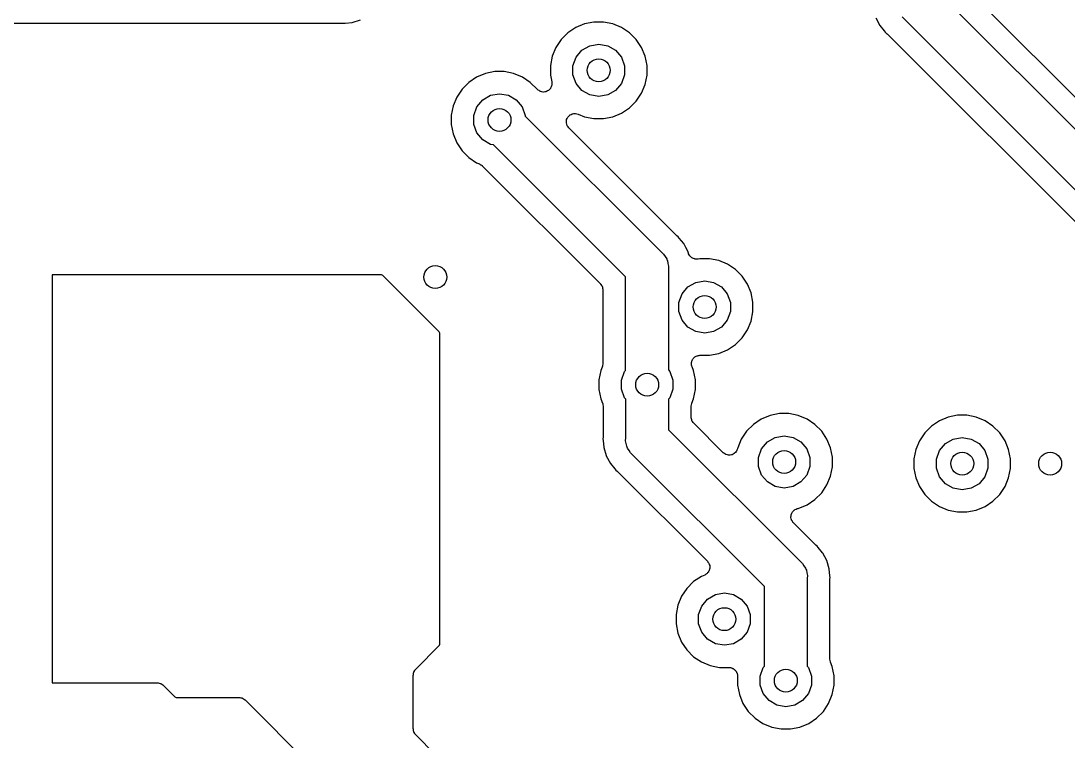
# Model space of a CAD drawing. Extents: x 91.4 to 190.2, y -113.9 to -59.9.
# Drawn here: x 129.5 to 148.08, y -82.34 to -69.56 of the extents above; entities that cross this region are included whole.
import ezdxf

# ---------------------------------------------------------------- set-up
doc = ezdxf.new("R2010")
doc.units = 0
doc.header["$MEASUREMENT"] = 0
doc.layers.add('BLACK', color=7, linetype='CONTINUOUS')

msp = doc.modelspace()

# ---------------------------------------------------------------- linework, layer by layer
at = {"layer": 'BLACK', "linetype": 'CONTINUOUS'}
for p, q in [((153.28, -75.9954), (146.215, -68.9304)), ((145.771, -69.0522), (153.018, -76.2988)), ((125.626, -69.601), (135.174, -69.601)), ((135.174, -69.601), (135.182, -69.6023)), ((135.182, -69.6023), (135.189, -69.6017)), ((135.189, -69.6017), (135.22, -69.6048)), ((135.22, -69.6048), (135.251, -69.6017)), ((135.251, -69.6017), (135.373, -69.5897)), ((135.251, -69.6017), (135.251, -69.6017)), ((135.251, -69.6017), (135.251, -69.6017)), ((135.373, -69.5897), (135.52, -69.545)), ((139.5, -69.6157), (139.344, -69.6804)), ((139.666, -69.5828), (139.5, -69.6157)), ((139.834, -69.5828), (139.666, -69.5828)), ((140, -69.6157), (139.834, -69.5828)), ((140.156, -69.6804), (140, -69.6157)), ((144.665, -69.5103), (144.737, -69.646)), ((144.737, -69.646), (144.815, -69.7408)), ((152.379, -76.7378), (145.132, -69.4912)), ((139.204, -69.7742), (139.084, -69.8936)), ((139.344, -69.6804), (139.204, -69.7742)), ((140.296, -69.7742), (140.156, -69.6804)), ((140.416, -69.8936), (140.296, -69.7742)), ((144.815, -69.7408), (144.815, -69.7408)), ((144.815, -69.7408), (144.835, -69.7649)), ((144.835, -69.7649), (144.859, -69.7847)), ((144.859, -69.7847), (144.864, -69.7903)), ((144.864, -69.7903), (144.87, -69.7946)), ((144.87, -69.7946), (151.935, -76.8596)), ((138.99, -70.034), (138.926, -70.19)), ((139.084, -69.8936), (138.99, -70.034)), ((139.452, -70.0844), (139.591, -70.0037)), ((139.591, -70.0037), (139.75, -69.9757)), ((139.75, -69.9757), (139.909, -70.0037)), ((139.909, -70.0037), (140.048, -70.0844)), ((140.51, -70.034), (140.416, -69.8936)), ((140.574, -70.19), (140.51, -70.034)), ((138.926, -70.19), (138.893, -70.3556)), ((139.293, -70.3594), (139.348, -70.2079)), ((139.348, -70.2079), (139.452, -70.0844)), ((140.048, -70.0844), (140.152, -70.2079)), ((140.152, -70.2079), (140.207, -70.3594)), ((140.607, -70.3556), (140.574, -70.19)), ((138.893, -70.3556), (138.893, -70.5244)), ((139.293, -70.5206), (139.293, -70.3594)), ((140.207, -70.3594), (140.207, -70.5206)), ((140.607, -70.5244), (140.607, -70.3556)), ((137.584, -70.5604), (137.444, -70.6542)), ((137.74, -70.4957), (137.584, -70.5604)), ((137.906, -70.4628), (137.74, -70.4957)), ((138.074, -70.4628), (137.906, -70.4628)), ((138.24, -70.4957), (138.074, -70.4628)), ((138.396, -70.5604), (138.24, -70.4957)), ((138.536, -70.6542), (138.396, -70.5604)), ((138.893, -70.5244), (138.917, -70.6463)), ((139.348, -70.6721), (139.293, -70.5206)), ((140.207, -70.5206), (140.152, -70.6721)), ((140.574, -70.69), (140.607, -70.5244)), ((137.324, -70.7736), (137.23, -70.914)), ((137.444, -70.6542), (137.324, -70.7736)), ((138.664, -70.7816), (138.536, -70.6542)), ((138.671, -70.7863), (138.664, -70.7816)), ((138.676, -70.7925), (138.671, -70.7863)), ((138.869, -70.7883), (138.862, -70.7926)), ((138.88, -70.7743), (138.869, -70.7883)), ((138.893, -70.7616), (138.88, -70.7743)), ((138.896, -70.7541), (138.893, -70.7616)), ((138.901, -70.7477), (138.896, -70.7541)), ((138.907, -70.7306), (138.901, -70.7477)), ((138.915, -70.7143), (138.907, -70.7306)), ((138.916, -70.7061), (138.915, -70.7143)), ((138.918, -70.6983), (138.916, -70.7061)), ((138.917, -70.6463), (138.917, -70.6545)), ((138.917, -70.6545), (138.919, -70.6624)), ((138.919, -70.6624), (138.918, -70.6804)), ((138.918, -70.6804), (138.918, -70.6983)), ((139.452, -70.7956), (139.348, -70.6721)), ((140.152, -70.6721), (140.048, -70.7956)), ((140.51, -70.846), (140.574, -70.69)), ((137.23, -70.914), (137.166, -71.07)), ((137.588, -71.0879), (137.692, -70.9644)), ((137.692, -70.9644), (137.831, -70.8837)), ((137.831, -70.8837), (137.99, -70.8557)), ((137.99, -70.8557), (138.149, -70.8837)), ((138.149, -70.8837), (138.288, -70.9644)), ((138.288, -70.9644), (138.392, -71.0879)), ((138.692, -70.8012), (138.676, -70.7925)), ((138.707, -70.8115), (138.692, -70.8012)), ((138.714, -70.8136), (138.707, -70.8115)), ((138.722, -70.8176), (138.714, -70.8136)), ((138.739, -70.8203), (138.722, -70.8176)), ((138.757, -70.825), (138.739, -70.8203)), ((138.765, -70.8242), (138.757, -70.825)), ((138.773, -70.8255), (138.765, -70.8242)), ((138.791, -70.822), (138.773, -70.8255)), ((138.809, -70.8204), (138.791, -70.822)), ((138.816, -70.8169), (138.809, -70.8204)), ((138.824, -70.8153), (138.816, -70.8169)), ((138.84, -70.806), (138.824, -70.8153)), ((138.856, -70.7984), (138.84, -70.806)), ((138.862, -70.7926), (138.856, -70.7984)), ((139.591, -70.8763), (139.452, -70.7956)), ((139.75, -70.9043), (139.591, -70.8763)), ((139.909, -70.8763), (139.75, -70.9043)), ((140.048, -70.7956), (139.909, -70.8763)), ((140.416, -70.9864), (140.51, -70.846)), ((137.166, -71.07), (137.133, -71.2356)), ((137.533, -71.2394), (137.588, -71.0879)), ((138.392, -71.0879), (138.447, -71.2394)), ((140.156, -71.1996), (140.296, -71.1058)), ((140.296, -71.1058), (140.416, -70.9864)), ((137.133, -71.2356), (137.133, -71.4044)), ((137.533, -71.4006), (137.533, -71.2394)), ((138.447, -71.2394), (138.447, -71.2534)), ((138.447, -71.2534), (140.863, -73.6688)), ((139.177, -71.3678), (139.179, -71.345)), ((139.179, -71.345), (139.18, -71.3222)), ((139.18, -71.3222), (139.181, -71.3192)), ((139.181, -71.3159), (139.191, -71.2952)), ((139.181, -71.3192), (139.181, -71.3159)), ((139.191, -71.2952), (139.2, -71.2741)), ((139.2, -71.2741), (139.202, -71.2717)), ((139.202, -71.2717), (139.203, -71.2687)), ((139.203, -71.2687), (139.22, -71.2525)), ((139.22, -71.2525), (139.235, -71.2357)), ((139.235, -71.2357), (139.238, -71.2342)), ((139.238, -71.2342), (139.24, -71.2318)), ((139.24, -71.2318), (139.261, -71.2222)), ((139.261, -71.2222), (139.281, -71.2116)), ((139.281, -71.2116), (139.285, -71.2112)), ((139.285, -71.2112), (139.288, -71.2098)), ((139.288, -71.2098), (139.31, -71.2078)), ((139.31, -71.2078), (139.333, -71.2048)), ((139.333, -71.2048), (139.336, -71.2056)), ((139.336, -71.2056), (139.339, -71.2053)), ((139.339, -71.2053), (139.361, -71.2112)), ((139.361, -71.2112), (139.384, -71.2161)), ((139.384, -71.2161), (139.5, -71.2643)), ((139.5, -71.2643), (139.666, -71.2972)), ((139.666, -71.2972), (139.834, -71.2972)), ((139.834, -71.2972), (140, -71.2643)), ((140, -71.2643), (140.156, -71.1996)), ((137.133, -71.4044), (137.166, -71.57)), ((137.588, -71.5521), (137.533, -71.4006)), ((139.178, -71.371), (139.177, -71.3678)), ((139.178, -71.3743), (139.178, -71.371)), ((139.184, -71.3961), (139.178, -71.3743)), ((139.19, -71.4181), (139.184, -71.3961)), ((139.192, -71.4208), (139.19, -71.4181)), ((139.193, -71.424), (139.192, -71.4208)), ((139.207, -71.4421), (139.193, -71.424)), ((139.22, -71.4608), (139.207, -71.4421)), ((141.125, -73.3654), (139.22, -71.4608)), ((137.166, -71.57), (137.23, -71.726)), ((137.692, -71.6756), (137.588, -71.5521)), ((137.831, -71.7563), (137.692, -71.6756)), ((137.23, -71.726), (137.324, -71.8664)), ((137.324, -71.8664), (137.444, -71.9858)), ((137.881, -71.7651), (137.831, -71.7563)), ((140.224, -74.1078), (137.881, -71.7651)), ((137.444, -71.9858), (137.584, -72.0796)), ((137.584, -72.0796), (137.635, -72.1009)), ((137.635, -72.1009), (137.638, -72.1027)), ((137.638, -72.1027), (137.641, -72.1035)), ((137.641, -72.1035), (137.66, -72.1166)), ((137.66, -72.1166), (137.679, -72.1289)), ((137.679, -72.1289), (137.681, -72.1315)), ((137.681, -72.1315), (137.684, -72.1334)), ((137.684, -72.1334), (139.78, -74.2296)), ((141.131, -73.3697), (141.125, -73.3654)), ((141.136, -73.3753), (141.131, -73.3697)), ((141.16, -73.3951), (141.136, -73.3753)), ((141.18, -73.4192), (141.16, -73.3951)), ((141.258, -73.514), (141.18, -73.4192)), ((141.18, -73.4192), (141.18, -73.4192)), ((141.297, -73.5874), (141.258, -73.514)), ((140.863, -73.6688), (140.901, -73.7013)), ((140.901, -73.7013), (140.927, -73.7451)), ((140.927, -73.7451), (140.956, -73.7865)), ((141.33, -73.6497), (141.297, -73.5874)), ((141.297, -73.5874), (141.297, -73.5874)), ((141.341, -73.6856), (141.33, -73.6497)), ((141.344, -73.6907), (141.341, -73.6856)), ((141.345, -73.6964), (141.344, -73.6907)), ((141.355, -73.7138), (141.345, -73.6964)), ((141.364, -73.732), (141.355, -73.7138)), ((141.369, -73.736), (141.364, -73.732)), ((141.372, -73.7409), (141.369, -73.736)), ((141.388, -73.7537), (141.372, -73.7409)), ((141.402, -73.7676), (141.388, -73.7537)), ((140.956, -73.7865), (140.96, -73.8029)), ((140.96, -73.8029), (140.969, -73.8177)), ((140.969, -73.8177), (140.977, -73.8675)), ((140.977, -73.8675), (140.99, -73.9163)), ((140.99, -73.9163), (140.986, -73.9666)), ((141.408, -73.7699), (141.402, -73.7676)), ((141.412, -73.7735), (141.408, -73.7699)), ((141.432, -73.7801), (141.412, -73.7735)), ((141.45, -73.7881), (141.432, -73.7801)), ((141.456, -73.7884), (141.45, -73.7881)), ((141.462, -73.7903), (141.456, -73.7884)), ((141.482, -73.7898), (141.462, -73.7903)), ((141.502, -73.7909), (141.482, -73.7898)), ((141.508, -73.7893), (141.502, -73.7909)), ((141.514, -73.7891), (141.508, -73.7893)), ((141.546, -73.7828), (141.514, -73.7891)), ((141.714, -73.7828), (141.546, -73.7828)), ((141.88, -73.8157), (141.714, -73.7828)), ((142.036, -73.8804), (141.88, -73.8157)), ((142.176, -73.9742), (142.036, -73.8804)), ((130.052, -74.0725), (130.05, -74.0848)), ((130.05, -74.0848), (130.05, -81.2952)), ((130.065, -74.07), (130.052, -74.0725)), ((135.895, -74.07), (130.065, -74.07)), ((135.909, -74.0727), (135.895, -74.07)), ((135.92, -74.0804), (135.909, -74.0727)), ((136.92, -75.0796), (135.92, -74.0804)), ((140.224, -75.7687), (140.224, -74.1078)), ((140.986, -73.9666), (140.986, -75.7568)), ((142.296, -74.0936), (142.176, -73.9742)), ((142.39, -74.234), (142.296, -74.0936)), ((139.78, -74.2296), (139.784, -74.235)), ((139.784, -74.235), (139.789, -74.2392)), ((139.789, -74.2392), (139.799, -74.2562)), ((139.799, -74.2562), (139.81, -74.2722)), ((139.81, -74.2722), (139.812, -74.2786)), ((139.812, -74.2786), (139.815, -74.2843)), ((139.815, -74.2843), (139.818, -74.3036)), ((139.818, -74.3036), (139.823, -74.3226)), ((141.228, -74.4079), (141.332, -74.2844)), ((141.332, -74.2844), (141.471, -74.2037)), ((141.471, -74.2037), (141.63, -74.1757)), ((141.63, -74.1757), (141.789, -74.2037)), ((141.789, -74.2037), (141.928, -74.2844)), ((141.928, -74.2844), (142.032, -74.4079)), ((142.454, -74.39), (142.39, -74.234)), ((139.823, -74.3226), (139.823, -74.3291)), ((139.823, -74.3291), (139.824, -74.3356)), ((139.824, -74.3356), (139.824, -75.6478)), ((141.173, -74.5594), (141.228, -74.4079)), ((142.032, -74.4079), (142.087, -74.5594)), ((142.487, -74.5556), (142.454, -74.39)), ((141.173, -74.7206), (141.173, -74.5594)), ((142.087, -74.5594), (142.087, -74.7206)), ((142.487, -74.7244), (142.487, -74.5556)), ((141.228, -74.8721), (141.173, -74.7206)), ((141.332, -74.9956), (141.228, -74.8721)), ((142.032, -74.8721), (141.928, -74.9956)), ((142.087, -74.7206), (142.032, -74.8721)), ((142.454, -74.89), (142.487, -74.7244)), ((141.471, -75.0763), (141.332, -74.9956)), ((141.928, -74.9956), (141.789, -75.0763)), ((142.296, -75.1864), (142.39, -75.046)), ((142.39, -75.046), (142.454, -74.89)), ((136.927, -75.0911), (136.92, -75.0796)), ((136.93, -75.1048), (136.927, -75.0911)), ((136.93, -80.6252), (136.93, -75.1048)), ((141.63, -75.1043), (141.471, -75.0763)), ((141.789, -75.0763), (141.63, -75.1043)), ((142.176, -75.3058), (142.296, -75.1864)), ((141.88, -75.4643), (142.036, -75.3996)), ((142.036, -75.3996), (142.176, -75.3058)), ((141.398, -75.6212), (141.401, -75.6119)), ((141.398, -75.6375), (141.398, -75.6212)), ((141.401, -75.6119), (141.403, -75.6021)), ((141.403, -75.6021), (141.41, -75.5876)), ((141.41, -75.5876), (141.416, -75.5722)), ((141.416, -75.5722), (141.422, -75.5646)), ((141.422, -75.5646), (141.427, -75.5559)), ((141.427, -75.5559), (141.439, -75.5448)), ((141.439, -75.5448), (141.449, -75.5323)), ((141.449, -75.5323), (141.458, -75.5274)), ((141.458, -75.5274), (141.465, -75.5207)), ((141.465, -75.5207), (141.48, -75.5144)), ((141.48, -75.5144), (141.494, -75.5062)), ((141.494, -75.5062), (141.504, -75.5045)), ((141.504, -75.5045), (141.513, -75.5008)), ((141.513, -75.5008), (141.53, -75.5)), ((141.53, -75.5), (141.546, -75.4972)), ((141.546, -75.4972), (141.714, -75.4972)), ((141.714, -75.4972), (141.88, -75.4643)), ((139.786, -75.77), (139.753, -75.9356)), ((139.813, -75.7052), (139.786, -75.77)), ((139.815, -75.6991), (139.813, -75.7019)), ((139.813, -75.7019), (139.813, -75.7052)), ((139.819, -75.6766), (139.815, -75.6991)), ((139.824, -75.6543), (139.819, -75.6766)), ((139.824, -75.6478), (139.823, -75.651)), ((139.823, -75.651), (139.824, -75.6543)), ((140.153, -75.9394), (140.208, -75.7879)), ((140.208, -75.7879), (140.224, -75.7687)), ((140.986, -75.7568), (141.012, -75.7879)), ((141.012, -75.7879), (141.067, -75.9394)), ((141.396, -75.6537), (141.398, -75.6375)), ((141.398, -75.6634), (141.396, -75.6537)), ((141.398, -75.6732), (141.398, -75.6634)), ((141.404, -75.6886), (141.398, -75.6732)), ((141.407, -75.7046), (141.404, -75.6886)), ((141.434, -75.77), (141.407, -75.7046)), ((141.467, -75.9356), (141.434, -75.77)), ((139.753, -75.9356), (139.753, -76.1044)), ((140.153, -76.1006), (140.153, -75.9394)), ((141.067, -75.9394), (141.067, -76.1006)), ((141.467, -76.1044), (141.467, -75.9356)), ((139.753, -76.1044), (139.786, -76.27)), ((140.208, -76.2521), (140.153, -76.1006)), ((141.067, -76.1006), (141.012, -76.2521)), ((141.434, -76.27), (141.467, -76.1044)), ((139.786, -76.27), (139.818, -76.3469)), ((139.818, -76.3469), (139.818, -76.3501)), ((139.818, -76.3501), (139.82, -76.353)), ((139.82, -76.353), (139.824, -76.3755)), ((140.229, -76.2772), (140.208, -76.2521)), ((140.229, -76.9634), (140.229, -76.2772)), ((141.012, -76.2521), (140.991, -76.2772)), ((140.991, -76.2772), (140.991, -76.8222)), ((141.396, -76.3755), (141.4, -76.353)), ((141.4, -76.353), (141.402, -76.3501)), ((141.402, -76.3469), (141.434, -76.27)), ((141.402, -76.3501), (141.402, -76.3469)), ((139.824, -76.3755), (139.829, -76.3978)), ((139.829, -76.3978), (139.828, -76.401)), ((139.828, -76.401), (139.829, -76.4043)), ((139.829, -76.4043), (139.829, -76.9343)), ((141.391, -76.3978), (141.396, -76.3755)), ((141.392, -76.401), (141.391, -76.3978)), ((141.391, -76.4043), (141.392, -76.401)), ((141.391, -76.5944), (141.391, -76.4043)), ((142.956, -76.5328), (142.79, -76.5657)), ((143.124, -76.5328), (142.956, -76.5328)), ((143.29, -76.5657), (143.124, -76.5328)), ((141.392, -76.6009), (141.391, -76.5944)), ((141.392, -76.6074), (141.392, -76.6009)), ((141.397, -76.6264), (141.392, -76.6074)), ((141.4, -76.6457), (141.397, -76.6264)), ((141.403, -76.6514), (141.4, -76.6457)), ((141.405, -76.6578), (141.403, -76.6514)), ((141.416, -76.6738), (141.405, -76.6578)), ((141.426, -76.6908), (141.416, -76.6738)), ((141.431, -76.695), (141.426, -76.6908)), ((141.435, -76.7004), (141.431, -76.695)), ((141.961, -77.2262), (141.435, -76.7004)), ((142.494, -76.7242), (142.374, -76.8436)), ((142.634, -76.6304), (142.494, -76.7242)), ((142.79, -76.5657), (142.634, -76.6304)), ((143.446, -76.6304), (143.29, -76.5657)), ((143.586, -76.7242), (143.446, -76.6304)), ((143.706, -76.8436), (143.586, -76.7242)), ((145.794, -76.6604), (145.654, -76.7542)), ((145.95, -76.5957), (145.794, -76.6604)), ((146.116, -76.5628), (145.95, -76.5957)), ((146.284, -76.5628), (146.116, -76.5628)), ((146.45, -76.5957), (146.284, -76.5628)), ((146.606, -76.6604), (146.45, -76.5957)), ((146.746, -76.7542), (146.606, -76.6604)), ((140.991, -76.8222), (143.328, -79.1588)), ((142.374, -76.8436), (142.28, -76.984)), ((143.8, -76.984), (143.706, -76.8436)), ((145.534, -76.8736), (145.44, -77.014)), ((145.654, -76.7542), (145.534, -76.8736)), ((146.866, -76.8736), (146.746, -76.7542)), ((146.96, -77.014), (146.866, -76.8736)), ((139.828, -76.949), (139.825, -76.98)), ((139.825, -76.98), (139.828, -77.011)), ((139.829, -76.9343), (139.828, -76.9416)), ((139.828, -76.9416), (139.828, -76.949)), ((139.828, -77.011), (139.828, -77.011)), ((139.828, -77.011), (139.828, -77.011)), ((139.828, -77.011), (139.84, -77.1331)), ((140.225, -77.0137), (140.229, -76.9634)), ((140.238, -77.0625), (140.225, -77.0137)), ((140.246, -77.1123), (140.238, -77.0625)), ((142.28, -76.984), (142.216, -77.14)), ((142.638, -77.1579), (142.742, -77.0344)), ((142.742, -77.0344), (142.881, -76.9537)), ((142.881, -76.9537), (143.04, -76.9257)), ((143.04, -76.9257), (143.199, -76.9537)), ((143.199, -76.9537), (143.338, -77.0344)), ((143.338, -77.0344), (143.442, -77.1579)), ((143.864, -77.14), (143.8, -76.984)), ((145.44, -77.014), (145.376, -77.17)), ((145.798, -77.1879), (145.902, -77.0644)), ((145.902, -77.0644), (146.041, -76.9837)), ((146.041, -76.9837), (146.2, -76.9557)), ((146.2, -76.9557), (146.359, -76.9837)), ((146.359, -76.9837), (146.498, -77.0644)), ((146.498, -77.0644), (146.602, -77.1879)), ((147.024, -77.17), (146.96, -77.014)), ((139.84, -77.1331), (139.884, -77.2773)), ((139.884, -77.2773), (139.884, -77.2773)), ((139.884, -77.2773), (139.885, -77.2803)), ((139.885, -77.2803), (139.957, -77.416)), ((140.255, -77.1271), (140.246, -77.1123)), ((140.259, -77.1435), (140.255, -77.1271)), ((140.288, -77.1849), (140.259, -77.1435)), ((140.314, -77.2287), (140.288, -77.1849)), ((140.352, -77.2612), (140.314, -77.2287)), ((142.689, -79.5978), (140.352, -77.2612)), ((141.965, -77.229), (141.961, -77.2262)), ((141.968, -77.2329), (141.965, -77.229)), ((141.986, -77.2439), (141.968, -77.2329)), ((142.003, -77.2561), (141.986, -77.2439)), ((142.008, -77.2573), (142.003, -77.2561)), ((142.012, -77.2599), (142.008, -77.2573)), ((142.033, -77.2641), (142.012, -77.2599)), ((142.054, -77.2695), (142.033, -77.2641)), ((142.059, -77.2691), (142.054, -77.2695)), ((142.063, -77.2701), (142.059, -77.2691)), ((142.084, -77.2669), (142.063, -77.2701)), ((142.106, -77.265), (142.084, -77.2669)), ((142.11, -77.2629), (142.106, -77.265)), ((142.115, -77.2622), (142.11, -77.2629)), ((142.134, -77.252), (142.115, -77.2622)), ((142.153, -77.243), (142.134, -77.252)), ((142.156, -77.2395), (142.153, -77.243)), ((142.161, -77.2371), (142.156, -77.2395)), ((142.175, -77.2211), (142.161, -77.2371)), ((142.19, -77.2062), (142.175, -77.2211)), ((142.192, -77.2017), (142.19, -77.2062)), ((142.195, -77.1979), (142.192, -77.2017)), ((142.203, -77.1782), (142.195, -77.1979)), ((142.212, -77.1589), (142.203, -77.1782)), ((142.214, -77.1494), (142.212, -77.154)), ((142.212, -77.154), (142.212, -77.1589)), ((142.216, -77.14), (142.214, -77.1494)), ((142.583, -77.3094), (142.638, -77.1579)), ((143.442, -77.1579), (143.497, -77.3094)), ((143.897, -77.3056), (143.864, -77.14)), ((145.376, -77.17), (145.343, -77.3356)), ((145.743, -77.3394), (145.798, -77.1879)), ((146.602, -77.1879), (146.657, -77.3394)), ((147.057, -77.3356), (147.024, -77.17)), ((139.957, -77.416), (140.035, -77.5108)), ((142.583, -77.4706), (142.583, -77.3094)), ((142.638, -77.6221), (142.583, -77.4706)), ((143.497, -77.4706), (143.442, -77.6221)), ((143.497, -77.3094), (143.497, -77.4706)), ((143.864, -77.64), (143.897, -77.4744)), ((143.897, -77.4744), (143.897, -77.3056)), ((145.343, -77.3356), (145.343, -77.5044)), ((145.743, -77.5006), (145.743, -77.3394)), ((146.657, -77.3394), (146.657, -77.5006)), ((147.057, -77.5044), (147.057, -77.3356)), ((140.035, -77.5108), (140.035, -77.5108)), ((140.035, -77.5108), (140.055, -77.5349)), ((140.055, -77.5349), (140.079, -77.5547)), ((140.079, -77.5547), (140.084, -77.5603)), ((140.084, -77.5603), (140.09, -77.5646)), ((140.09, -77.5646), (141.678, -79.1527)), ((142.742, -77.7456), (142.638, -77.6221)), ((143.442, -77.6221), (143.338, -77.7456)), ((143.8, -77.796), (143.864, -77.64)), ((145.343, -77.5044), (145.376, -77.67)), ((145.798, -77.6521), (145.743, -77.5006)), ((145.902, -77.7756), (145.798, -77.6521)), ((146.602, -77.6521), (146.498, -77.7756)), ((146.657, -77.5006), (146.602, -77.6521)), ((147.024, -77.67), (147.057, -77.5044)), ((142.881, -77.8263), (142.742, -77.7456)), ((143.04, -77.8543), (142.881, -77.8263)), ((143.199, -77.8263), (143.04, -77.8543)), ((143.338, -77.7456), (143.199, -77.8263)), ((143.706, -77.9364), (143.8, -77.796)), ((145.376, -77.67), (145.44, -77.826)), ((145.44, -77.826), (145.534, -77.9664)), ((146.041, -77.8563), (145.902, -77.7756)), ((146.498, -77.7756), (146.359, -77.8563)), ((146.866, -77.9664), (146.96, -77.826)), ((146.96, -77.826), (147.024, -77.67)), ((143.586, -78.0558), (143.706, -77.9364)), ((145.534, -77.9664), (145.654, -78.0858)), ((146.2, -77.8843), (146.041, -77.8563)), ((146.359, -77.8563), (146.2, -77.8843)), ((146.746, -78.0858), (146.866, -77.9664)), ((143.252, -78.2273), (143.271, -78.2184)), ((143.271, -78.2184), (143.276, -78.2179)), ((143.276, -78.2179), (143.281, -78.2161)), ((143.281, -78.2161), (143.29, -78.2143)), ((143.29, -78.2143), (143.446, -78.1496)), ((143.446, -78.1496), (143.586, -78.0558)), ((145.654, -78.0858), (145.794, -78.1796)), ((145.794, -78.1796), (145.95, -78.2443)), ((146.45, -78.2443), (146.606, -78.1796)), ((146.606, -78.1796), (146.746, -78.0858)), ((143.16, -78.3665), (143.163, -78.3456)), ((143.161, -78.3714), (143.16, -78.3665)), ((143.16, -78.3763), (143.161, -78.3714)), ((143.166, -78.3968), (143.16, -78.3763)), ((143.163, -78.3456), (143.165, -78.3244)), ((143.165, -78.3244), (143.167, -78.3199)), ((143.17, -78.4176), (143.166, -78.3968)), ((143.167, -78.3199), (143.168, -78.315)), ((143.168, -78.315), (143.178, -78.2964)), ((143.178, -78.2964), (143.187, -78.2772)), ((143.187, -78.2772), (143.191, -78.2737)), ((143.191, -78.2737), (143.193, -78.2694)), ((143.193, -78.2694), (143.209, -78.2554)), ((143.209, -78.2554), (143.224, -78.2404)), ((143.224, -78.2404), (143.228, -78.2383)), ((143.228, -78.2383), (143.232, -78.235)), ((143.232, -78.235), (143.252, -78.2273)), ((145.95, -78.2443), (146.116, -78.2772)), ((146.116, -78.2772), (146.284, -78.2772)), ((146.284, -78.2772), (146.45, -78.2443)), ((143.173, -78.4219), (143.17, -78.4176)), ((143.174, -78.4266), (143.173, -78.4219)), ((143.186, -78.444), (143.174, -78.4266)), ((143.197, -78.4622), (143.186, -78.444)), ((143.201, -78.4653), (143.197, -78.4622)), ((143.204, -78.4693), (143.201, -78.4653)), ((143.59, -78.8554), (143.204, -78.4693)), ((143.596, -78.8597), (143.59, -78.8554)), ((143.601, -78.8653), (143.596, -78.8597)), ((143.625, -78.8851), (143.601, -78.8653)), ((143.645, -78.9092), (143.625, -78.8851)), ((143.723, -79.004), (143.645, -78.9092)), ((143.645, -78.9092), (143.645, -78.9092)), ((143.724, -79.0069), (143.723, -79.004)), ((143.795, -79.1397), (143.724, -79.0069)), ((143.724, -79.0069), (143.724, -79.0069)), ((143.84, -79.2869), (143.795, -79.1397)), ((141.678, -79.1527), (141.688, -79.1661)), ((141.688, -79.1661), (141.699, -79.1782)), ((141.699, -79.3359), (141.695, -79.3448)), ((141.699, -79.1782), (141.702, -79.1873)), ((141.705, -79.328), (141.699, -79.3359)), ((141.702, -79.1873), (141.708, -79.1954)), ((141.71, -79.3124), (141.705, -79.328)), ((141.708, -79.1954), (141.712, -79.2112)), ((141.717, -79.2976), (141.71, -79.3124)), ((141.712, -79.2112), (141.719, -79.2263)), ((141.718, -79.2878), (141.717, -79.2976)), ((141.721, -79.2783), (141.718, -79.2878)), ((141.719, -79.2263), (141.719, -79.2362)), ((141.719, -79.2362), (141.722, -79.2457)), ((141.722, -79.2457), (141.72, -79.262)), ((141.72, -79.262), (141.721, -79.2783)), ((143.328, -79.1588), (143.366, -79.1913)), ((143.366, -79.1913), (143.392, -79.2351)), ((143.392, -79.2351), (143.421, -79.2765)), ((143.421, -79.2765), (143.425, -79.2929)), ((143.425, -79.2929), (143.434, -79.3077)), ((143.434, -79.3077), (143.442, -79.3575)), ((143.852, -79.409), (143.84, -79.2869)), ((141.434, -79.5142), (141.314, -79.6336)), ((141.574, -79.4204), (141.434, -79.5142)), ((141.63, -79.3973), (141.574, -79.4204)), ((141.643, -79.3885), (141.63, -79.3973)), ((141.658, -79.3816), (141.643, -79.3885)), ((141.665, -79.3747), (141.658, -79.3816)), ((141.673, -79.3694), (141.665, -79.3747)), ((141.683, -79.3564), (141.673, -79.3694)), ((141.695, -79.3448), (141.683, -79.3564)), ((143.442, -79.3575), (143.455, -79.4063)), ((143.455, -79.4063), (143.451, -79.4566)), ((143.451, -79.4566), (143.451, -81.0128)), ((143.851, -79.4857), (143.852, -79.4784)), ((143.851, -80.8857), (143.851, -79.4857)), ((143.855, -79.44), (143.852, -79.409)), ((143.852, -79.409), (143.852, -79.409)), ((143.852, -79.409), (143.852, -79.409)), ((143.852, -79.471), (143.855, -79.44)), ((143.852, -79.4784), (143.852, -79.471)), ((141.314, -79.6336), (141.22, -79.774)), ((142.689, -81.0128), (142.689, -79.5978)), ((141.22, -79.774), (141.156, -79.93)), ((141.578, -79.9479), (141.682, -79.8244)), ((141.682, -79.8244), (141.821, -79.7437)), ((141.821, -79.7437), (141.98, -79.7157)), ((141.98, -79.7157), (142.139, -79.7437)), ((142.139, -79.7437), (142.278, -79.8244)), ((142.278, -79.8244), (142.382, -79.9479)), ((141.156, -79.93), (141.123, -80.0956)), ((141.523, -80.0994), (141.578, -79.9479)), ((142.382, -79.9479), (142.437, -80.0994)), ((141.123, -80.0956), (141.123, -80.2644)), ((141.123, -80.2644), (141.156, -80.43)), ((141.523, -80.2606), (141.523, -80.0994)), ((141.578, -80.4121), (141.523, -80.2606)), ((142.437, -80.2606), (142.382, -80.4121)), ((142.437, -80.0994), (142.437, -80.2606)), ((141.156, -80.43), (141.22, -80.586)), ((141.682, -80.5356), (141.578, -80.4121)), ((142.382, -80.4121), (142.278, -80.5356)), ((136.927, -80.6389), (136.93, -80.6252)), ((141.22, -80.586), (141.314, -80.7264)), ((141.821, -80.6163), (141.682, -80.5356)), ((141.98, -80.6443), (141.821, -80.6163)), ((142.139, -80.6163), (141.98, -80.6443)), ((142.278, -80.5356), (142.139, -80.6163)), ((136.504, -81.0661), (136.92, -80.6504)), ((136.92, -80.6504), (136.927, -80.6389)), ((141.314, -80.7264), (141.434, -80.8458)), ((141.434, -80.8458), (141.574, -80.9396)), ((141.574, -80.9396), (141.73, -81.0043)), ((141.73, -81.0043), (141.896, -81.0372)), ((143.852, -80.889), (143.851, -80.8857)), ((143.851, -80.8922), (143.852, -80.889)), ((143.856, -80.9145), (143.851, -80.8922)), ((143.86, -80.937), (143.856, -80.9145)), ((143.862, -80.9399), (143.86, -80.937)), ((143.862, -80.9431), (143.862, -80.9399)), ((143.894, -81.02), (143.862, -80.9431)), ((136.46, -81.1721), (136.461, -81.1656)), ((136.46, -82.1279), (136.46, -81.1721)), ((136.461, -81.1591), (136.466, -81.1401)), ((136.461, -81.1656), (136.461, -81.1591)), ((136.466, -81.1401), (136.469, -81.1208)), ((136.469, -81.1208), (136.472, -81.1151)), ((136.472, -81.1151), (136.474, -81.1087)), ((136.474, -81.1087), (136.485, -81.0927)), ((136.485, -81.0927), (136.495, -81.0757)), ((136.495, -81.0757), (136.5, -81.0715)), ((136.5, -81.0715), (136.504, -81.0661)), ((141.896, -81.0372), (142.063, -81.0372)), ((142.063, -81.0372), (142.076, -81.0395)), ((142.076, -81.0395), (142.089, -81.0395)), ((142.089, -81.0395), (142.101, -81.044)), ((142.101, -81.044), (142.114, -81.0462)), ((142.114, -81.0462), (142.125, -81.0528)), ((142.125, -81.0528), (142.138, -81.0573)), ((142.138, -81.0573), (142.148, -81.0657)), ((142.148, -81.0657), (142.159, -81.0723)), ((142.159, -81.0723), (142.168, -81.0823)), ((142.168, -81.0823), (142.178, -81.0908)), ((142.178, -81.0908), (142.184, -81.1021)), ((142.184, -81.1021), (142.193, -81.1122)), ((142.193, -81.1122), (142.197, -81.1245)), ((142.197, -81.1245), (142.204, -81.1359)), ((142.204, -81.1359), (142.206, -81.1488)), ((142.206, -81.1488), (142.211, -81.1612)), ((142.211, -81.1612), (142.211, -81.1743)), ((142.211, -81.1743), (142.213, -81.1872)), ((142.213, -81.1872), (142.213, -81.3544)), ((142.613, -81.1894), (142.668, -81.0379)), ((142.613, -81.3506), (142.613, -81.1894)), ((142.668, -81.0379), (142.689, -81.0128)), ((143.451, -81.0128), (143.472, -81.0379)), ((143.472, -81.0379), (143.527, -81.1894)), ((143.527, -81.1894), (143.527, -81.3506)), ((143.927, -81.1856), (143.894, -81.02)), ((143.927, -81.3544), (143.927, -81.1856)), ((130.05, -81.2952), (130.052, -81.3075)), ((130.052, -81.3075), (130.065, -81.31)), ((130.065, -81.31), (131.918, -81.31)), ((131.918, -81.31), (131.924, -81.3111)), ((131.924, -81.3111), (131.931, -81.3106)), ((131.931, -81.3106), (131.95, -81.3156)), ((131.95, -81.3156), (131.969, -81.319)), ((131.969, -81.319), (131.975, -81.3223)), ((131.975, -81.3223), (131.981, -81.3241)), ((131.981, -81.3241), (131.997, -81.3353)), ((131.997, -81.3353), (132.014, -81.3451)), ((132.014, -81.3451), (132.019, -81.3501)), ((132.019, -81.3501), (132.024, -81.3539)), ((132.024, -81.3539), (132.23, -81.5596)), ((142.213, -81.3544), (142.246, -81.52)), ((142.668, -81.5021), (142.613, -81.3506)), ((143.527, -81.3506), (143.472, -81.5021)), ((143.894, -81.52), (143.927, -81.3544)), ((132.23, -81.5596), (132.241, -81.5673)), ((142.246, -81.52), (142.31, -81.676)), ((142.772, -81.6256), (142.668, -81.5021)), ((143.472, -81.5021), (143.368, -81.6256)), ((143.83, -81.676), (143.894, -81.52)), ((132.241, -81.5673), (132.255, -81.57)), ((132.255, -81.57), (133.368, -81.57)), ((133.368, -81.57), (133.374, -81.5711)), ((133.374, -81.5711), (133.381, -81.5706)), ((133.381, -81.5706), (133.4, -81.5756)), ((133.4, -81.5756), (133.419, -81.579)), ((133.419, -81.579), (133.425, -81.5823)), ((133.425, -81.5823), (133.431, -81.5841)), ((133.431, -81.5841), (133.447, -81.5953)), ((133.447, -81.5953), (133.464, -81.6051)), ((133.464, -81.6051), (133.469, -81.6101)), ((133.469, -81.6101), (133.474, -81.6139)), ((133.474, -81.6139), (135.216, -83.3561)), ((142.31, -81.676), (142.404, -81.8164)), ((142.911, -81.7063), (142.772, -81.6256)), ((143.07, -81.7343), (142.911, -81.7063)), ((143.229, -81.7063), (143.07, -81.7343)), ((143.368, -81.6256), (143.229, -81.7063)), ((143.736, -81.8164), (143.83, -81.676)), ((142.404, -81.8164), (142.524, -81.9358)), ((142.524, -81.9358), (142.664, -82.0296)), ((143.476, -82.0296), (143.616, -81.9358)), ((143.616, -81.9358), (143.736, -81.8164)), ((142.664, -82.0296), (142.82, -82.0943)), ((142.82, -82.0943), (142.986, -82.1272)), ((143.154, -82.1272), (143.32, -82.0943)), ((143.32, -82.0943), (143.476, -82.0296)), ((136.461, -82.1344), (136.46, -82.1279)), ((136.461, -82.1409), (136.461, -82.1344)), ((136.466, -82.1599), (136.461, -82.1409)), ((136.469, -82.1792), (136.466, -82.1599)), ((136.472, -82.1849), (136.469, -82.1792)), ((136.474, -82.1913), (136.472, -82.1849)), ((136.485, -82.2073), (136.474, -82.1913)), ((136.495, -82.2243), (136.485, -82.2073)), ((136.5, -82.2285), (136.495, -82.2243)), ((136.504, -82.2339), (136.5, -82.2285)), ((136.85, -82.5796), (136.504, -82.2339)), ((142.986, -82.1272), (143.154, -82.1272))]:
    msp.add_line(p, q, dxfattribs=at)
at = {"layer": 'BLACK'}
for centre in [(139.75, -70.44), (137.99, -71.32), (136.85, -74.11), (141.63, -74.64), (140.61, -76.02), (143.04, -77.39), (146.2, -77.42), (147.76, -77.42), (141.98, -80.18), (143.07, -81.27)]:
    msp.add_circle(centre, 0.2032, dxfattribs=at)

doc.saveas('drawing.dxf')
